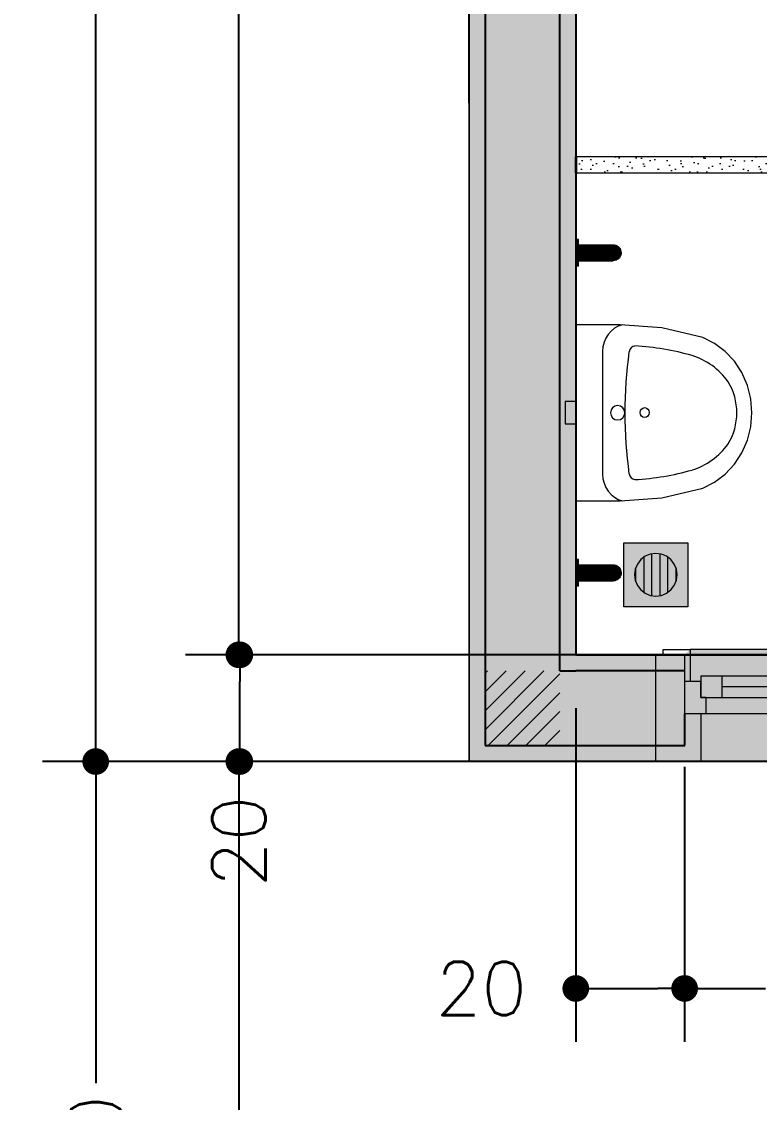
# Model space of a CAD drawing. Header units: metres. Extents: x -1783 to 21505, y -57 to 13660.
# Drawn here: x 11849.9 to 11988.3, y 12337 to 12539.6 of the extents above; entities that cross this region are included whole.
import ezdxf

# ---------------------------------------------------------------- set-up
doc = ezdxf.new("R2010")
doc.units = ezdxf.units.M
doc.header["$MEASUREMENT"] = 0
doc.linetypes.add('Dashed', pattern=[0.07, 0.045, -0.025])
for name, color, linetype in [('colorida chamar atenção', 10, 'Continuous'), ('Concreto moldado in loco_Pilares.IFC Model', 7, 'Continuous'), ('cotas', 7, 'Continuous'), ('COTAS EXECUTIVO.EXEC', 7, 'Continuous'), ('Janelas Archicad', 7, 'Continuous'), ('PAREDE CONSTRUIR', 7, 'Continuous')]:
    doc.layers.add(name, color=color, linetype=linetype)
for name, color, linetype, lineweight in [('Concreto moldado in loco_Pilares.IFC Model_Caneta_No__241', 7, 'Continuous', 13), ('Concreto moldado in loco_Pilares.IFC Model_Caneta_No__4', 7, 'Continuous', 20), ('Janelas Archicad_Caneta_No__10', 7, 'Continuous', 5), ('Janelas Archicad_Caneta_No__241', 7, 'Continuous', 13), ('LAJES.EST_Caneta_No__241', 7, 'Continuous', 13), ('LOUCAS-METAIS.ARQ_Caneta_No__96', 252, 'Continuous', 0), ('PAREDE CONSTRUIR_Caneta_No__241', 7, 'Continuous', 13), ('PAREDE CONSTRUIR_Caneta_No__3', 7, 'Continuous', 25), ('PAREDE.ARQ_Caneta_No__1', 7, 'Continuous', 35), ('PAREDE.ARQ_Caneta_No__241', 7, 'Continuous', 13), ('RALO_Caneta_No__96', 252, 'Continuous', 0)]:
    doc.layers.add(name, color=color, linetype=linetype, lineweight=lineweight)
for name, color, linetype, lineweight, true_color in [('Janelas Archicad_Caneta_No__9', 7, 'Continuous', 5, 0x020202), ('LOUCAS-METAIS.ARQ_Caneta_No__13', 7, 'Continuous', 0, 0xaaaaaa), ('LOUCAS-METAIS.ARQ_Caneta_No__18', 7, 'Continuous', 0, 0xdfdfdf), ('PAREDE.ARQ_Caneta_No__97', 7, 'Continuous', 5, 0x6b6b6b), ('RALO_Caneta_No__19', 7, 'Continuous', 0, 0xe9e9e9)]:
    doc.layers.add(name, color=color, linetype=linetype, lineweight=lineweight, true_color=true_color)
doc.styles.add('R80', font='romans.shx', dxfattribs={"height": 10})
doc.dimstyles.new('1-50', dxfattribs={"dimtxt": 10, "dimasz": 5, "dimexe": 10, "dimexo": 10, "dimgap": 3, "dimtad": 1, "dimdec": 1, "dimrnd": 1, "dimdsep": 46, "dimtxsty": 'R80', "dimblk": 'DOT', "dimcen": 0, "dimclrd": 252, "dimclre": 252, "dimclrt": 252, "dimadec": 0, "dimazin": 0, "dimtfac": 1, "dimtdec": 1, "dimtix": 1, "dimtmove": 2, "dimatfit": 3, "dimldrblk": 'DOT', "dimfxl": 1, "dimtolj": 1, "dimarcsym": 0})
pattern_1 = [(45, (18585.2446, 16071.2687), (-1.76776695, 1.76776695), [])]

# ---------------------------------------------------------------- blocks, each defined once
blk = doc.blocks.new('_Dot')
at = {"color": 0, "linetype": 'ByBlock', "lineweight": -2}
blk.add_line((-0.5, 0), (-1, 0), dxfattribs=at)
at = {"color": 0, "linetype": 'ByBlock', "const_width": 0.5}
blk.add_lwpolyline([(-0.25, 0, 1), (0.25, 0, 1)], format="xyb", close=True, dxfattribs=at)
blk = doc.blocks.new('*D7196')
at = {"layer": 'COTAS EXECUTIVO.EXEC', "color": 252, "lineweight": -2, "transparency": 16777216}
for p, q in [((12701.34, 12400.89), (11880.68, 12400.89)), ((11890.68, 12395.89), (11890.68, 12327.29)), ((11890.68, 12255.9), (11890.68, 12297.01)), ((11993.84, 12250.9), (11880.68, 12250.9))]:
    blk.add_line(p, q, dxfattribs=at)
at = {"layer": 'COTAS EXECUTIVO.EXEC', "color": 252, "lineweight": -2, "transparency": 16777216, "xscale": 5, "yscale": 5, "zscale": 5}
for p, rotation in [((11890.68, 12400.89), 90), ((11890.68, 12250.9), 270)]:
    blk.add_blockref('_Dot', p, dxfattribs=dict(at, rotation=rotation))
at = {"layer": 'COTAS EXECUTIVO.EXEC', "color": 252, "transparency": 16777216, "insert": (11890.68, 12312.15), "char_height": 10, "attachment_point": 5, "rotation": 90, "style": 'R80'}
blk.add_mtext('\\A1;150', dxfattribs=at)
blk = doc.blocks.new('*D7197')
at = {"layer": 'COTAS EXECUTIVO.EXEC', "color": 252, "lineweight": -2, "transparency": 16777216}
for p, q in [((12711.34, 12420.89), (11880.85, 12420.89)), ((11890.85, 12405.89), (11890.85, 12415.89)), ((12701.34, 12400.89), (11880.85, 12400.89))]:
    blk.add_line(p, q, dxfattribs=at)
at = {"layer": 'COTAS EXECUTIVO.EXEC', "color": 252, "lineweight": -2, "transparency": 16777216, "xscale": 5, "yscale": 5, "zscale": 5}
for p, rotation in [((11890.85, 12420.89), 90), ((11890.85, 12400.89), 270)]:
    blk.add_blockref('_Dot', p, dxfattribs=dict(at, rotation=rotation))
at = {"layer": 'COTAS EXECUTIVO.EXEC', "color": 252, "transparency": 16777216, "insert": (11890.68, 12385.9), "char_height": 10, "attachment_point": 5, "rotation": 90, "style": 'R80'}
blk.add_mtext('\\A1;20', dxfattribs=at)
blk = doc.blocks.new('*D7198')
at = {"layer": 'COTAS EXECUTIVO.EXEC', "color": 252, "lineweight": -2, "transparency": 16777216}
for p, q in [((12086.34, 12791.3), (11880.68, 12791.3)), ((11890.68, 12786.3), (11890.68, 12608.21)), ((11890.68, 12425.89), (11890.68, 12576.49)), ((12711.34, 12420.89), (11880.68, 12420.89))]:
    blk.add_line(p, q, dxfattribs=at)
at = {"layer": 'COTAS EXECUTIVO.EXEC', "color": 252, "lineweight": -2, "transparency": 16777216, "xscale": 5, "yscale": 5, "zscale": 5}
for p, rotation in [((11890.68, 12791.3), 90), ((11890.68, 12420.89), 270)]:
    blk.add_blockref('_Dot', p, dxfattribs=dict(at, rotation=rotation))
at = {"layer": 'COTAS EXECUTIVO.EXEC', "color": 252, "transparency": 16777216, "insert": (11890.68, 12592.35), "char_height": 10, "attachment_point": 5, "rotation": 90, "style": 'R80'}
blk.add_mtext('\\A1;370', dxfattribs=at)
blk = doc.blocks.new('*D7407')
at = {"layer": 'COTAS EXECUTIVO.EXEC', "color": 252, "lineweight": -2, "transparency": 16777216}
for p, q in [((11923.84, 12400.89), (11853.83, 12400.89)), ((11863.83, 12395.89), (11863.83, 12340.64)), ((11863.83, 12255.9), (11863.83, 12310.35)), ((11923.84, 12250.9), (11853.83, 12250.9))]:
    blk.add_line(p, q, dxfattribs=at)
at = {"layer": 'COTAS EXECUTIVO.EXEC', "color": 252, "lineweight": -2, "transparency": 16777216, "xscale": 5, "yscale": 5, "zscale": 5}
for p, rotation in [((11863.83, 12400.89), 90), ((11863.83, 12250.9), 270)]:
    blk.add_blockref('_Dot', p, dxfattribs=dict(at, rotation=rotation))
at = {"layer": 'COTAS EXECUTIVO.EXEC', "color": 252, "transparency": 16777216, "insert": (11863.83, 12325.5), "char_height": 10, "attachment_point": 5, "rotation": 90, "style": 'R80'}
blk.add_mtext('\\A1;150', dxfattribs=at)
blk = doc.blocks.new('*D7408')
at = {"layer": 'COTAS EXECUTIVO.EXEC', "color": 252, "lineweight": -2, "transparency": 16777216}
for p, q in [((11923.84, 12811.3), (11853.83, 12811.3)), ((11863.83, 12806.3), (11863.83, 12621.55)), ((11863.83, 12405.89), (11863.83, 12589.84)), ((11923.84, 12400.89), (11853.83, 12400.89))]:
    blk.add_line(p, q, dxfattribs=at)
at = {"layer": 'COTAS EXECUTIVO.EXEC', "color": 252, "lineweight": -2, "transparency": 16777216, "xscale": 5, "yscale": 5, "zscale": 5}
for p, rotation in [((11863.83, 12811.3), 90), ((11863.83, 12400.89), 270)]:
    blk.add_blockref('_Dot', p, dxfattribs=dict(at, rotation=rotation))
at = {"layer": 'COTAS EXECUTIVO.EXEC', "color": 252, "transparency": 16777216, "insert": (11863.83, 12605.7), "char_height": 10, "attachment_point": 5, "rotation": 90, "style": 'R80'}
blk.add_mtext('\\A1;410', dxfattribs=at)
blk = doc.blocks.new('*D7442')
at = {"layer": 'COTAS EXECUTIVO.EXEC', "color": 252, "lineweight": -2, "transparency": 16777216}
for p, q in [((11933.84, 12524.25), (11933.84, 12885.48)), ((12238.85, 12510.89), (12238.85, 12885.48)), ((11938.84, 12875.48), (12056.74, 12875.48)), ((12233.85, 12875.48), (12088.46, 12875.48))]:
    blk.add_line(p, q, dxfattribs=at)
at = {"layer": 'COTAS EXECUTIVO.EXEC', "color": 252, "lineweight": -2, "transparency": 16777216, "xscale": 5, "yscale": 5, "zscale": 5, "rotation": 180}
blk.add_blockref('_Dot', (11933.84, 12875.48), dxfattribs=at)
at = {"layer": 'COTAS EXECUTIVO.EXEC', "color": 252, "lineweight": -2, "transparency": 16777216, "xscale": 5, "yscale": 5, "zscale": 5}
blk.add_blockref('_Dot', (12238.85, 12875.48), dxfattribs=at)
at = {"layer": 'COTAS EXECUTIVO.EXEC', "color": 252, "transparency": 16777216, "insert": (12072.6, 12875.48), "char_height": 10, "attachment_point": 5, "style": 'R80'}
blk.add_mtext('\\A1;305', dxfattribs=at)
blk = doc.blocks.new('*D7451')
at = {"layer": 'COTAS EXECUTIVO.EXEC', "color": 252, "lineweight": -2, "transparency": 16777216}
for p, q in [((11953.84, 12410.89), (11953.84, 12348.36)), ((11974.25, 12399.89), (11974.25, 12348.36)), ((11958.84, 12358.36), (11969.25, 12358.36))]:
    blk.add_line(p, q, dxfattribs=at)
at = {"layer": 'COTAS EXECUTIVO.EXEC', "color": 252, "lineweight": -2, "transparency": 16777216, "xscale": 5, "yscale": 5, "zscale": 5, "rotation": 180}
blk.add_blockref('_Dot', (11953.84, 12358.36), dxfattribs=at)
at = {"layer": 'COTAS EXECUTIVO.EXEC', "color": 252, "lineweight": -2, "transparency": 16777216, "xscale": 5, "yscale": 5, "zscale": 5}
blk.add_blockref('_Dot', (11974.25, 12358.36), dxfattribs=at)
at = {"layer": 'COTAS EXECUTIVO.EXEC', "color": 252, "transparency": 16777216, "insert": (11936.12, 12358.36), "char_height": 10, "attachment_point": 5, "style": 'R80'}
blk.add_mtext('\\A1;20', dxfattribs=at)
blk = doc.blocks.new('*D7452')
at = {"layer": 'COTAS EXECUTIVO.EXEC', "color": 252, "lineweight": -2, "transparency": 16777216}
for p, q in [((11974.25, 12399.89), (11974.25, 12348.36)), ((12054.25, 12399.89), (12054.25, 12348.36)), ((11979.25, 12358.36), (11989.41, 12358.36)), ((12049.25, 12358.36), (12011.6, 12358.36))]:
    blk.add_line(p, q, dxfattribs=at)
at = {"layer": 'COTAS EXECUTIVO.EXEC', "color": 252, "lineweight": -2, "transparency": 16777216, "xscale": 5, "yscale": 5, "zscale": 5, "rotation": 180}
blk.add_blockref('_Dot', (11974.25, 12358.36), dxfattribs=at)
at = {"layer": 'COTAS EXECUTIVO.EXEC', "color": 252, "lineweight": -2, "transparency": 16777216, "xscale": 5, "yscale": 5, "zscale": 5}
blk.add_blockref('_Dot', (12054.25, 12358.36), dxfattribs=at)
at = {"layer": 'COTAS EXECUTIVO.EXEC', "color": 252, "transparency": 16777216, "insert": (12000.51, 12358.36), "char_height": 10, "attachment_point": 5, "style": 'R80'}
blk.add_mtext('\\A1;80', dxfattribs=at)
blk = doc.blocks.new('Horizontal Multi-Sash Window 26_4')
at = {"layer": 'Janelas Archicad', "linetype": 'Continuous', "lineweight": 0, "true_color": 0xffffff}
for points in [[(-0.4, 0), (0.4, 0), (0.4, 0.05), (0.39, 0.06), (-0.39, 0.06), (-0.4, 0.05)], [(-0.4, 0), (-0.4, -0.06), (-0.36, -0.06), (-0.36, -0.03), (-0.37, -0.03), (-0.37, 0)], [(-0.37, 0.01), (-0.37, -0.03), (-0.33, -0.03), (-0.33, 0.01)], [(0.33, 0.01), (-0.33, 0.01), (-0.33, -0.03), (-0.36, -0.03), (-0.36, -0.06), (0.36, -0.06), (0.36, -0.03), (0.33, -0.03)], [(0.33, -0.03), (0.33, 0.01), (-0.33, 0.01), (-0.33, -0.03)], [(0.37, -0.03), (0.37, 0.01), (0.33, 0.01), (0.33, -0.03)], [(0.4, -0.06), (0.4, 0), (0.37, 0), (0.37, -0.03), (0.36, -0.03), (0.36, -0.06)]]:
    blk.add_hatch(color=7, dxfattribs=at).paths.add_polyline_path(points)
at = {"layer": 'Janelas Archicad_Caneta_No__10', "color": 7, "linetype": 'Continuous', "lineweight": 5}
for p, q in [((-0.39, 0.06), (-0.44, 0.06)), ((-0.44, 0.06), (-0.44, 0.05)), ((-0.44, 0.05), (-0.39, 0.05)), ((-0.39, 0.05), (-0.4, 0.05)), ((-0.4, 0.05), (-0.4, 0)), ((-0.39, 0.05), (-0.39, 0.06)), ((-0.39, 0), (-0.39, 0.05)), ((0.44, 0.06), (0.39, 0.06)), ((0.39, 0.06), (0.39, 0.05)), ((0.4, 0.05), (0.39, 0.05)), ((0.39, 0.05), (0.39, 0)), ((0.39, 0.05), (0.44, 0.05)), ((0.4, 0), (0.4, 0.05)), ((0.44, 0.05), (0.44, 0.06)), ((-0.4, 0), (-0.39, 0)), ((0.39, 0), (0.4, 0))]:
    blk.add_line(p, q, dxfattribs=at)
at = {"layer": 'Janelas Archicad_Caneta_No__241', "color": 7, "linetype": 'Continuous', "lineweight": 13}
for p, q in [((-0.44, 0.05), (-0.4, 0.05)), ((-0.4, 0.02), (-0.4, 0.05)), ((0.4, 0.02), (0.4, 0.05)), ((0.4, 0.05), (0.44, 0.05)), ((-0.4, 0), (-0.4, 0.02)), ((-0.4, -0.06), (-0.4, 0)), ((0.4, 0), (0.4, 0.02)), ((0.4, -0.06), (0.4, 0)), ((-0.37, -0.06), (-0.37, -0.15)), ((0.37, -0.06), (0.37, -0.15)), ((-0.4, -0.15), (-0.37, -0.15)), ((0.4, -0.15), (0.37, -0.15))]:
    blk.add_line(p, q, dxfattribs=at)
at = {"layer": 'Janelas Archicad_Caneta_No__9', "color": 18, "linetype": 'Dashed', "lineweight": 5, "true_color": 0x020202}
blk.add_line((-0.4, 0.05), (0.4, 0.05), dxfattribs=at)
at = {"layer": 'Janelas Archicad_Caneta_No__9', "color": 18, "linetype": 'Continuous', "lineweight": 5, "true_color": 0x020202}
for p, q in [((-0.39, 0.06), (0.39, 0.06)), ((-0.4, 0), (-0.37, 0)), ((-0.37, 0.01), (-0.33, 0.01)), ((-0.37, -0.03), (-0.37, 0.01)), ((-0.37, 0), (-0.37, -0.03)), ((-0.33, 0.01), (0.33, 0.01)), ((-0.33, 0.01), (-0.33, -0.03)), ((-0.33, 0.01), (0.33, 0.01)), ((0.33, -0.03), (0.33, 0.01)), ((0.33, 0.01), (0.37, 0.01)), ((0.37, 0.01), (0.37, -0.03)), ((0.37, -0.03), (0.37, 0)), ((0.37, 0), (0.4, 0)), ((-0.33, -0.01), (0.33, -0.01)), ((-0.37, -0.03), (-0.36, -0.03)), ((-0.33, -0.03), (-0.37, -0.03)), ((-0.36, -0.03), (-0.36, -0.06)), ((0.33, -0.03), (-0.33, -0.03)), ((0.37, -0.03), (0.33, -0.03)), ((0.36, -0.06), (0.36, -0.03)), ((0.36, -0.03), (0.37, -0.03)), ((-0.36, -0.06), (-0.4, -0.06)), ((0.36, -0.06), (-0.36, -0.06)), ((0.4, -0.06), (0.36, -0.06)), ((-0.37, -0.15), (0.37, -0.15))]:
    blk.add_line(p, q, dxfattribs=at)
blk = doc.blocks.new('Rectangular Floor Drain 26')
at = {"layer": 'RALO_Caneta_No__19', "linetype": 'Continuous', "lineweight": 0, "true_color": 0xe9e9e9}
h = blk.add_hatch(color=254, dxfattribs=at)
h.paths.add_polyline_path([(-0.06, 0.06), (-0.06, -0.06), (0.06, -0.06), (0.06, 0.06)])
h.paths.add_polyline_path([(0.04, 0), (0.0386, -0.0104), (0.0346, -0.02), (0.0283, -0.0283), (0.02, -0.0346), (0.0104, -0.0386), (0, -0.04), (-0.0104, -0.0386), (-0.02, -0.0346), (-0.0283, -0.0283), (-0.0346, -0.02), (-0.0386, -0.0104), (-0.04, 0), (-0.0386, 0.0104), (-0.0346, 0.02), (-0.0283, 0.0283), (-0.02, 0.0346), (-0.0104, 0.0386), (0, 0.04), (0.0104, 0.0386), (0.02, 0.0346), (0.0283, 0.0283), (0.0346, 0.02), (0.0386, 0.0104)], flags=0)
for points in [[(-0.0386, 0.0104), (-0.039, 0.0075), (0.039, 0.0075), (0.0386, 0.0104), (0.0346, 0.02), (0.0327, 0.0225), (-0.0327, 0.0225), (-0.0346, 0.02)], [(-0.0283, 0.0283), (-0.0327, 0.0225), (0.0327, 0.0225), (0.0283, 0.0283), (0.02, 0.0346), (0.0131, 0.0375), (-0.0131, 0.0375), (-0.02, 0.0346)], [(-0.0131, 0.0375), (0.0131, 0.0375), (0.0104, 0.0386), (0, 0.04), (-0.0104, 0.0386)], [(-0.039, 0.0075), (-0.04, 0), (-0.039, -0.0075), (0.039, -0.0075), (0.04, 0), (0.039, 0.0075)], [(-0.039, -0.0075), (-0.0386, -0.0104), (-0.0346, -0.02), (-0.0327, -0.0225), (0.0327, -0.0225), (0.0346, -0.02), (0.0386, -0.0104), (0.039, -0.0075)], [(-0.0327, -0.0225), (-0.0283, -0.0283), (-0.02, -0.0346), (-0.0131, -0.0375), (0.0131, -0.0375), (0.02, -0.0346), (0.0283, -0.0283), (0.0327, -0.0225)], [(0.0131, -0.0375), (-0.0131, -0.0375), (-0.0104, -0.0386), (0, -0.04), (0.0104, -0.0386)]]:
    blk.add_hatch(color=254, dxfattribs=at).paths.add_polyline_path(points)
at = {"layer": 'RALO_Caneta_No__96', "color": 252, "linetype": 'Continuous', "lineweight": 0}
for p, q in [((-0.06, 0.06), (-0.06, -0.06)), ((0.06, 0.06), (-0.06, 0.06)), ((0.06, -0.06), (0.06, 0.06)), ((-0.0346, 0.02), (-0.0283, 0.0283)), ((-0.0327, 0.0225), (0.0327, 0.0225)), ((-0.0283, 0.0283), (-0.02, 0.0346)), ((-0.02, 0.0346), (-0.0104, 0.0386)), ((0.0131, 0.0375), (-0.0131, 0.0375)), ((-0.0104, 0.0386), (0, 0.04)), ((0, 0.04), (0.0104, 0.0386)), ((0.0104, 0.0386), (0.02, 0.0346)), ((0.02, 0.0346), (0.0283, 0.0283)), ((0.0283, 0.0283), (0.0346, 0.02)), ((-0.04, 0), (-0.0386, 0.0104)), ((-0.0386, -0.0104), (-0.04, 0)), ((0.039, 0.0075), (-0.039, 0.0075)), ((-0.0386, 0.0104), (-0.0346, 0.02)), ((0.0346, 0.02), (0.0386, 0.0104)), ((0.0386, 0.0104), (0.04, 0)), ((0.04, 0), (0.0386, -0.0104)), ((-0.039, -0.0075), (0.039, -0.0075)), ((-0.0346, -0.02), (-0.0386, -0.0104)), ((-0.0283, -0.0283), (-0.0346, -0.02)), ((0.0346, -0.02), (0.0283, -0.0283)), ((0.0386, -0.0104), (0.0346, -0.02)), ((0.0327, -0.0225), (-0.0327, -0.0225)), ((-0.02, -0.0346), (-0.0283, -0.0283)), ((-0.0104, -0.0386), (-0.02, -0.0346)), ((-0.0131, -0.0375), (0.0131, -0.0375)), ((0, -0.04), (-0.0104, -0.0386)), ((0.0104, -0.0386), (0, -0.04)), ((0.02, -0.0346), (0.0104, -0.0386)), ((0.0283, -0.0283), (0.02, -0.0346)), ((-0.06, -0.06), (0.06, -0.06))]:
    blk.add_line(p, q, dxfattribs=at)
blk = doc.blocks.new('Urinal 26')
at = {"layer": 'LOUCAS-METAIS.ARQ_Caneta_No__13', "color": 253, "linetype": 'Continuous', "lineweight": 0, "true_color": 0xaaaaaa}
blk.add_line((0.115, -0.0502), (-0.115, -0.0502), dxfattribs=at)
at = {"layer": 'LOUCAS-METAIS.ARQ_Caneta_No__13', "color": 253, "linetype": 'Continuous', "lineweight": 0, "true_color": 0xaaaaaa, "flags": 128}
for points in [[(0.1412, -0.2379), (0.1591, -0.1613), (0.1651, -0.083), (0.1651, 0), (-0.1651, 0), (-0.1651, -0.083), (-0.1591, -0.1613), (-0.1412, -0.2379), (-0.1301, -0.2601), (-0.1151, -0.2801), (-0.0966, -0.2974), (-0.0752, -0.3114), (-0.0514, -0.3217), (-0.0261, -0.3281), (0, -0.3302), (0.0261, -0.3281), (0.0514, -0.3217), (0.0752, -0.3114), (0.0966, -0.2974), (0.1151, -0.2801), (0.1301, -0.2601)], [(-0.021, 0), (0.021, 0), (0.021, 0.02), (-0.021, 0.02)]]:
    blk.add_lwpolyline(points, close=True, dxfattribs=at)
blk.add_lwpolyline([(0.0135, -0.0785, 1), (-0.0135, -0.0785, 1)], format="xyb", close=True, dxfattribs=at)
at = {"layer": 'LOUCAS-METAIS.ARQ_Caneta_No__13', "color": 253, "linetype": 'Continuous', "lineweight": 0, "true_color": 0xaaaaaa}
for centre, major_axis, start_param, end_param in [((-0.115, -0.098), (0.0513, 0), 1.570796, 2.919805), ((0.115, -0.098), (0.0513, 0), 0.221788, 1.570796), ((-0.1119, -0.112), (0.0133, 0), 1.753661, 3.055796), ((0, -0.8435), (0.8065, 0), 1.428537, 1.713056), ((0.1119, -0.112), (0.0133, 0), 0.085797, 1.387931), ((0.4402, -0.0836), (0.5662, 0), 3.193476, 3.39964), ((-0.4402, -0.0836), (0.5662, 0), 6.025138, 6.231302), ((0.0296, -0.1813), (0.1424, 0), 3.42286, 4.04878), ((-0.0296, -0.1813), (0.1424, 0), 5.375998, 6.001918), ((0, -0.2026), (0.1066, 0), 4.135515, 5.289263)]:
    blk.add_ellipse(centre, major_axis=major_axis, ratio=0.93164, start_param=start_param, end_param=end_param, dxfattribs=at)
blk.add_ellipse((0.0004, -0.1292), major_axis=(0.00927, 0), ratio=0.93164, dxfattribs=at)
blk = doc.blocks.new('Grab Bar 26_3')
at = {"layer": 'LOUCAS-METAIS.ARQ_Caneta_No__18', "linetype": 'Continuous', "lineweight": 0, "true_color": 0xdfdfdf}
for points in [[(-0.017, 0), (-0.017, -0.005), (-0.0108, -0.005), (-0.0108, 0)], [(-0.0108, -0.005), (-0.0037, -0.005), (-0.0037, 0), (-0.0108, 0)], [(-0.0037, 0), (-0.0037, -0.005), (0.0037, -0.005), (0.0037, 0)], [(0.0037, -0.005), (0.0108, -0.005), (0.0108, 0), (0.0037, 0)], [(0.0108, 0), (0.0108, -0.005), (0.017, -0.005), (0.017, 0)], [(0.017, -0.005), (0.0217, -0.005), (0.0217, 0), (0.017, 0)], [(0.0217, -0.005), (0.0244, -0.005), (0.0244, 0), (0.0217, 0)], [(0.0244, 0), (0.0244, -0.005), (0.0249, -0.005), (0.0249, 0)], [(-0.0249, 0), (-0.0249, -0.005), (-0.0244, -0.005), (-0.0244, 0)], [(-0.0244, -0.005), (-0.0217, -0.005), (-0.0217, 0), (-0.0244, 0)], [(-0.0217, -0.005), (-0.017, -0.005), (-0.017, 0), (-0.0217, 0)], [(-0.015, -0.01), (-0.0147, -0.0102), (-0.0147, -0.005), (-0.015, -0.005)], [(-0.015, -0.01), (-0.015, -0.0234), (-0.0147, -0.024), (-0.0147, -0.0102)], [(-0.0147, -0.005), (-0.0147, -0.0102), (-0.014, -0.0103), (-0.014, -0.005)], [(-0.0147, -0.0102), (-0.0147, -0.024), (-0.014, -0.0246), (-0.014, -0.0103)], [(-0.014, -0.0103), (-0.0129, -0.0104), (-0.0129, -0.005), (-0.014, -0.005)], [(-0.014, -0.0246), (-0.0129, -0.0251), (-0.0129, -0.0104), (-0.014, -0.0103)], [(-0.0129, -0.005), (-0.0129, -0.0104), (-0.0113, -0.0106), (-0.0113, -0.005)], [(-0.0113, -0.0106), (-0.0129, -0.0104), (-0.0129, -0.0251), (-0.0113, -0.0256)], [(-0.0113, -0.005), (-0.0113, -0.0106), (-0.0094, -0.0107), (-0.0094, -0.005)], [(-0.0094, -0.0107), (-0.0113, -0.0106), (-0.0113, -0.0256), (-0.0094, -0.026)], [(-0.0094, -0.0107), (-0.0073, -0.0107), (-0.0073, -0.005), (-0.0094, -0.005)], [(-0.0094, -0.0107), (-0.0094, -0.026), (-0.0073, -0.0263), (-0.0073, -0.0107)], [(-0.0073, -0.005), (-0.0073, -0.0107), (-0.0049, -0.0108), (-0.0049, -0.005)], [(-0.0049, -0.0108), (-0.0073, -0.0107), (-0.0073, -0.0263), (-0.0049, -0.0265)], [(-0.0049, -0.005), (-0.0049, -0.0108), (-0.0023, -0.0108), (-0.0023, -0.005)], [(-0.0023, -0.0108), (-0.0049, -0.0108), (-0.0049, -0.0265), (-0.0023, -0.0267)], [(-0.0023, -0.005), (-0.0023, -0.0108), (0.0003, -0.0108), (0.0003, -0.005)], [(0.0003, -0.0108), (-0.0023, -0.0108), (-0.0023, -0.0267), (0.0003, -0.0267)], [(0.0003, -0.005), (0.0003, -0.0108), (0.0029, -0.0108), (0.0029, -0.005)], [(0.0029, -0.0108), (0.0003, -0.0108), (0.0003, -0.0267), (0.0029, -0.0266)], [(0.0029, -0.0108), (0.0054, -0.0108), (0.0054, -0.005), (0.0029, -0.005)], [(0.0029, -0.0266), (0.0054, -0.0265), (0.0054, -0.0108), (0.0029, -0.0108)], [(0.0054, -0.005), (0.0054, -0.0108), (0.0077, -0.0107), (0.0077, -0.005)], [(0.0077, -0.0107), (0.0054, -0.0108), (0.0054, -0.0265), (0.0077, -0.0262)], [(0.0077, -0.005), (0.0077, -0.0107), (0.0098, -0.0106), (0.0098, -0.005)], [(0.0098, -0.0106), (0.0077, -0.0107), (0.0077, -0.0262), (0.0098, -0.0259)], [(0.0098, -0.005), (0.0098, -0.0106), (0.0117, -0.0105), (0.0117, -0.005)], [(0.0098, -0.0106), (0.0098, -0.0259), (0.0117, -0.0255), (0.0117, -0.0105)], [(0.0117, -0.005), (0.0117, -0.0105), (0.0131, -0.0104), (0.0131, -0.005)], [(0.0131, -0.0104), (0.0117, -0.0105), (0.0117, -0.0255), (0.0131, -0.025)], [(0.0131, -0.005), (0.0131, -0.0104), (0.0142, -0.0103), (0.0142, -0.005)], [(0.0142, -0.0103), (0.0131, -0.0104), (0.0131, -0.025), (0.0142, -0.0244)], [(0.0142, -0.005), (0.0142, -0.0103), (0.0148, -0.0101), (0.0148, -0.005)], [(0.0142, -0.0103), (0.0142, -0.0244), (0.0148, -0.0239), (0.0148, -0.0101)], [(0.015, -0.005), (0.0148, -0.005), (0.0148, -0.0101), (0.015, -0.01)], [(0.0148, -0.0101), (0.0148, -0.0239), (0.015, -0.0233), (0.015, -0.01)], [(-0.0147, -0.024), (-0.015, -0.0234), (-0.015, -0.0361), (-0.0147, -0.0373)], [(-0.015, -0.0476), (-0.0147, -0.0492), (-0.0147, -0.0373), (-0.015, -0.0361)], [(-0.0147, -0.024), (-0.0147, -0.0373), (-0.014, -0.0384), (-0.014, -0.0246)], [(-0.014, -0.0384), (-0.0147, -0.0373), (-0.0147, -0.0492), (-0.014, -0.0508)], [(-0.014, -0.0246), (-0.014, -0.0384), (-0.0129, -0.0394), (-0.0129, -0.0251)], [(-0.014, -0.0508), (-0.0129, -0.0523), (-0.0129, -0.0394), (-0.014, -0.0384)], [(-0.0129, -0.0251), (-0.0129, -0.0394), (-0.0113, -0.0403), (-0.0113, -0.0256)], [(-0.0129, -0.0394), (-0.0129, -0.0523), (-0.0113, -0.0536), (-0.0113, -0.0403)], [(-0.0094, -0.026), (-0.0113, -0.0256), (-0.0113, -0.0403), (-0.0094, -0.0411)], [(-0.0113, -0.0403), (-0.0113, -0.0536), (-0.0094, -0.0547), (-0.0094, -0.0411)], [(-0.0094, -0.0411), (-0.0073, -0.0418), (-0.0073, -0.0263), (-0.0094, -0.026)], [(-0.0049, -0.0265), (-0.0073, -0.0263), (-0.0073, -0.0418), (-0.0049, -0.0422)], [(-0.0023, -0.0267), (-0.0049, -0.0265), (-0.0049, -0.0422), (-0.0023, -0.0425)], [(0.0003, -0.0267), (-0.0023, -0.0267), (-0.0023, -0.0425), (0.0003, -0.0426)], [(0.0029, -0.0266), (0.0003, -0.0267), (0.0003, -0.0426), (0.0029, -0.0425)], [(0.0029, -0.0425), (0.0054, -0.0421), (0.0054, -0.0265), (0.0029, -0.0266)], [(0.0077, -0.0262), (0.0054, -0.0265), (0.0054, -0.0421), (0.0077, -0.0416)], [(0.0098, -0.0259), (0.0077, -0.0262), (0.0077, -0.0416), (0.0098, -0.041)], [(0.0098, -0.0259), (0.0098, -0.041), (0.0117, -0.0402), (0.0117, -0.0255)], [(0.0098, -0.041), (0.0098, -0.0545), (0.0117, -0.0533), (0.0117, -0.0402)], [(0.0117, -0.0255), (0.0117, -0.0402), (0.0131, -0.0392), (0.0131, -0.025)], [(0.0117, -0.0402), (0.0117, -0.0533), (0.0131, -0.052), (0.0131, -0.0392)], [(0.0131, -0.025), (0.0131, -0.0392), (0.0142, -0.0382), (0.0142, -0.0244)], [(0.0142, -0.0382), (0.0131, -0.0392), (0.0131, -0.052), (0.0142, -0.0505)], [(0.0142, -0.0244), (0.0142, -0.0382), (0.0148, -0.0371), (0.0148, -0.0239)], [(0.0142, -0.0505), (0.0148, -0.0489), (0.0148, -0.0371), (0.0142, -0.0382)], [(0.015, -0.0233), (0.0148, -0.0239), (0.0148, -0.0371), (0.015, -0.0359)], [(0.0148, -0.0371), (0.0148, -0.0489), (0.015, -0.0472), (0.015, -0.0359)], [(-0.0147, -0.0492), (-0.015, -0.0476), (-0.015, -0.0571), (-0.0147, -0.0592)], [(-0.0147, -0.0592), (-0.015, -0.0571), (-0.015, -0.0643), (-0.0147, -0.0667)], [(-0.014, -0.0508), (-0.0147, -0.0492), (-0.0147, -0.0592), (-0.014, -0.0611)], [(-0.0147, -0.0592), (-0.0147, -0.0667), (-0.014, -0.0689), (-0.014, -0.0611)], [(-0.014, -0.0508), (-0.014, -0.0611), (-0.0129, -0.063), (-0.0129, -0.0523)], [(-0.0129, -0.0523), (-0.0129, -0.063), (-0.0113, -0.0647), (-0.0113, -0.0536)], [(-0.0113, -0.0647), (-0.0094, -0.0661), (-0.0094, -0.0547), (-0.0113, -0.0536)], [(-0.0094, -0.0411), (-0.0094, -0.0547), (-0.0073, -0.0556), (-0.0073, -0.0418)], [(-0.0094, -0.0547), (-0.0094, -0.0661), (-0.0073, -0.0672), (-0.0073, -0.0556)], [(-0.0073, -0.0418), (-0.0073, -0.0556), (-0.0049, -0.0563), (-0.0049, -0.0422)], [(-0.0073, -0.0556), (-0.0073, -0.0672), (-0.0049, -0.0681), (-0.0049, -0.0563)], [(-0.0049, -0.0563), (-0.0023, -0.0567), (-0.0023, -0.0425), (-0.0049, -0.0422)], [(-0.0049, -0.0563), (-0.0049, -0.0681), (-0.0023, -0.0686), (-0.0023, -0.0567)], [(-0.0023, -0.0425), (-0.0023, -0.0567), (0.0003, -0.0568), (0.0003, -0.0426)], [(-0.0023, -0.0686), (0.0003, -0.0687), (0.0003, -0.0568), (-0.0023, -0.0567)], [(0.0003, -0.0426), (0.0003, -0.0568), (0.0029, -0.0566), (0.0029, -0.0425)], [(0.0003, -0.0687), (0.0029, -0.0685), (0.0029, -0.0566), (0.0003, -0.0568)], [(0.0029, -0.0425), (0.0029, -0.0566), (0.0054, -0.0562), (0.0054, -0.0421)], [(0.0029, -0.0566), (0.0029, -0.0685), (0.0054, -0.0679), (0.0054, -0.0562)], [(0.0054, -0.0421), (0.0054, -0.0562), (0.0077, -0.0555), (0.0077, -0.0416)], [(0.0054, -0.0562), (0.0054, -0.0679), (0.0077, -0.067), (0.0077, -0.0555)], [(0.0077, -0.0416), (0.0077, -0.0555), (0.0098, -0.0545), (0.0098, -0.041)], [(0.0077, -0.0555), (0.0077, -0.067), (0.0098, -0.0658), (0.0098, -0.0545)], [(0.0098, -0.0658), (0.0117, -0.0643), (0.0117, -0.0533), (0.0098, -0.0545)], [(0.0117, -0.0533), (0.0117, -0.0643), (0.0131, -0.0626), (0.0131, -0.052)], [(0.0131, -0.0626), (0.0142, -0.0608), (0.0142, -0.0505), (0.0131, -0.052)], [(0.0131, -0.0626), (0.0131, -0.0707), (0.0142, -0.0685), (0.0142, -0.0608)], [(0.0142, -0.0505), (0.0142, -0.0608), (0.0148, -0.0588), (0.0148, -0.0489)], [(0.0142, -0.0608), (0.0142, -0.0685), (0.0148, -0.0662), (0.0148, -0.0588)], [(0.015, -0.0472), (0.0148, -0.0489), (0.0148, -0.0588), (0.015, -0.0567)], [(0.015, -0.0567), (0.0148, -0.0588), (0.0148, -0.0662), (0.015, -0.0638)], [(-0.015, -0.0688), (-0.0147, -0.0713), (-0.0147, -0.0667), (-0.015, -0.0643)], [(-0.0147, -0.0713), (-0.015, -0.0688), (-0.015, -0.0703), (-0.0147, -0.0729)], [(-0.0147, -0.0667), (-0.0147, -0.0713), (-0.014, -0.0738), (-0.014, -0.0689)], [(-0.014, -0.0738), (-0.0147, -0.0713), (-0.0147, -0.0729), (-0.014, -0.0754)], [(-0.014, -0.0611), (-0.014, -0.0689), (-0.0129, -0.0711), (-0.0129, -0.063)], [(-0.014, -0.0689), (-0.014, -0.0738), (-0.0129, -0.0761), (-0.0129, -0.0711)], [(-0.014, -0.0754), (-0.0129, -0.0777), (-0.0129, -0.0761), (-0.014, -0.0738)], [(-0.0129, -0.0711), (-0.0113, -0.073), (-0.0113, -0.0647), (-0.0129, -0.063)], [(-0.0129, -0.0711), (-0.0129, -0.0761), (-0.0113, -0.0782), (-0.0113, -0.073)], [(-0.0113, -0.0782), (-0.0129, -0.0761), (-0.0129, -0.0777), (-0.0113, -0.0798)], [(-0.0113, -0.0647), (-0.0113, -0.073), (-0.0094, -0.0746), (-0.0094, -0.0661)], [(-0.0113, -0.073), (-0.0113, -0.0782), (-0.0094, -0.0799), (-0.0094, -0.0746)], [(-0.0094, -0.0799), (-0.0113, -0.0782), (-0.0113, -0.0798), (-0.0094, -0.0817)], [(-0.0094, -0.0661), (-0.0094, -0.0746), (-0.0073, -0.076), (-0.0073, -0.0672)], [(-0.0094, -0.0746), (-0.0094, -0.0799), (-0.0073, -0.0814), (-0.0073, -0.076)], [(-0.0094, -0.0799), (-0.0094, -0.0817), (-0.0073, -0.0831), (-0.0073, -0.0814)], [(-0.0073, -0.076), (-0.0049, -0.0769), (-0.0049, -0.0681), (-0.0073, -0.0672)], [(-0.0073, -0.0814), (-0.0049, -0.0824), (-0.0049, -0.0769), (-0.0073, -0.076)], [(-0.0049, -0.0769), (-0.0023, -0.0775), (-0.0023, -0.0686), (-0.0049, -0.0681)], [(-0.0049, -0.0824), (-0.0023, -0.083), (-0.0023, -0.0775), (-0.0049, -0.0769)], [(-0.0023, -0.0775), (0.0003, -0.0777), (0.0003, -0.0687), (-0.0023, -0.0686)], [(-0.0023, -0.083), (0.0003, -0.0832), (0.0003, -0.0777), (-0.0023, -0.0775)], [(0.0003, -0.0687), (0.0003, -0.0777), (0.0029, -0.0774), (0.0029, -0.0685)], [(0.0003, -0.0777), (0.0003, -0.0832), (0.0029, -0.0829), (0.0029, -0.0774)], [(0.0029, -0.0685), (0.0029, -0.0774), (0.0054, -0.0768), (0.0054, -0.0679)], [(0.0029, -0.0774), (0.0029, -0.0829), (0.0054, -0.0822), (0.0054, -0.0768)], [(0.0054, -0.0679), (0.0054, -0.0768), (0.0077, -0.0757), (0.0077, -0.067)], [(0.0054, -0.0822), (0.0077, -0.0811), (0.0077, -0.0757), (0.0054, -0.0768)], [(0.0077, -0.0757), (0.0098, -0.0743), (0.0098, -0.0658), (0.0077, -0.067)], [(0.0077, -0.0811), (0.0098, -0.0796), (0.0098, -0.0743), (0.0077, -0.0757)], [(0.0098, -0.0796), (0.0077, -0.0811), (0.0077, -0.0829), (0.0098, -0.0813)], [(0.0098, -0.0658), (0.0098, -0.0743), (0.0117, -0.0726), (0.0117, -0.0643)], [(0.0098, -0.0743), (0.0098, -0.0796), (0.0117, -0.0778), (0.0117, -0.0726)], [(0.0098, -0.0813), (0.0117, -0.0794), (0.0117, -0.0778), (0.0098, -0.0796)], [(0.0117, -0.0726), (0.0131, -0.0707), (0.0131, -0.0626), (0.0117, -0.0643)], [(0.0117, -0.0778), (0.0131, -0.0756), (0.0131, -0.0707), (0.0117, -0.0726)], [(0.0131, -0.0756), (0.0117, -0.0778), (0.0117, -0.0794), (0.0131, -0.0773)], [(0.0131, -0.0707), (0.0131, -0.0756), (0.0142, -0.0733), (0.0142, -0.0685)], [(0.0142, -0.0733), (0.0131, -0.0756), (0.0131, -0.0773), (0.0142, -0.0749)], [(0.0142, -0.0685), (0.0142, -0.0733), (0.0148, -0.0708), (0.0148, -0.0662)], [(0.0142, -0.0749), (0.0148, -0.0723), (0.0148, -0.0708), (0.0142, -0.0733)], [(0.0148, -0.0662), (0.0148, -0.0708), (0.015, -0.0682), (0.015, -0.0638)], [(0.015, -0.0682), (0.0148, -0.0708), (0.0148, -0.0723), (0.015, -0.0697)], [(-0.0049, -0.0824), (-0.0073, -0.0814), (-0.0073, -0.0831), (-0.0049, -0.0842)], [(-0.0023, -0.083), (-0.0049, -0.0824), (-0.0049, -0.0842), (-0.0023, -0.0848)], [(0.0003, -0.0832), (-0.0023, -0.083), (-0.0023, -0.0848), (0.0003, -0.085)], [(0.0029, -0.0829), (0.0003, -0.0832), (0.0003, -0.085), (0.0029, -0.0847)], [(0.0029, -0.0829), (0.0029, -0.0847), (0.0054, -0.084), (0.0054, -0.0822)], [(0.0077, -0.0811), (0.0054, -0.0822), (0.0054, -0.084), (0.0077, -0.0829)]]:
    blk.add_hatch(color=254, dxfattribs=at).paths.add_polyline_path(points)
at = {"layer": 'LOUCAS-METAIS.ARQ_Caneta_No__96', "color": 252, "linetype": 'Continuous', "lineweight": 0}
for p, q in [((-0.0037, 0), (0.0037, 0)), ((0.0037, 0), (0.0108, 0)), ((0.0108, 0), (0.017, 0)), ((0.017, 0), (0.0217, 0)), ((0.0217, 0), (0.0244, 0)), ((0.0244, 0), (0.0249, 0)), ((0.0249, -0.005), (0.0249, 0)), ((-0.0249, 0), (-0.0244, 0)), ((-0.0249, -0.005), (-0.0249, 0)), ((-0.0249, -0.005), (-0.0244, -0.005)), ((-0.0244, 0), (-0.0217, 0)), ((-0.0244, -0.005), (-0.0217, -0.005)), ((-0.0217, 0), (-0.017, 0)), ((-0.0217, -0.005), (-0.017, -0.005)), ((-0.017, 0), (-0.0108, 0)), ((-0.017, -0.005), (-0.0108, -0.005)), ((-0.015, -0.005), (-0.015, -0.01)), ((-0.015, -0.01), (-0.015, -0.0234)), ((-0.0108, 0), (-0.0037, 0)), ((-0.0108, -0.005), (-0.0037, -0.005)), ((-0.0037, -0.005), (0.0037, -0.005)), ((0.0037, -0.005), (0.0108, -0.005)), ((0.0108, -0.005), (0.017, -0.005)), ((0.015, -0.005), (0.015, -0.01)), ((0.015, -0.01), (0.015, -0.0233)), ((0.017, -0.005), (0.0217, -0.005)), ((0.0217, -0.005), (0.0244, -0.005)), ((0.0244, -0.005), (0.0249, -0.005)), ((-0.015, -0.0234), (-0.015, -0.0361)), ((-0.015, -0.0361), (-0.015, -0.0476)), ((0.015, -0.0233), (0.015, -0.0359)), ((0.015, -0.0359), (0.015, -0.0472)), ((-0.015, -0.0476), (-0.015, -0.0571)), ((-0.015, -0.0571), (-0.015, -0.0643)), ((0.015, -0.0472), (0.015, -0.0567)), ((0.015, -0.0567), (0.015, -0.0638)), ((-0.015, -0.0643), (-0.015, -0.0688)), ((-0.015, -0.0688), (-0.015, -0.0703)), ((-0.0147, -0.0729), (-0.015, -0.0703)), ((-0.014, -0.0754), (-0.0147, -0.0729)), ((-0.0129, -0.0777), (-0.014, -0.0754)), ((-0.0113, -0.0798), (-0.0129, -0.0777)), ((-0.0094, -0.0817), (-0.0113, -0.0798)), ((0.0117, -0.0794), (0.0098, -0.0813)), ((0.0131, -0.0773), (0.0117, -0.0794)), ((0.0142, -0.0749), (0.0131, -0.0773)), ((0.0148, -0.0723), (0.0142, -0.0749)), ((0.015, -0.0697), (0.0148, -0.0723)), ((0.015, -0.0638), (0.015, -0.0682)), ((0.015, -0.0682), (0.015, -0.0697)), ((-0.0073, -0.0831), (-0.0094, -0.0817)), ((-0.0049, -0.0842), (-0.0073, -0.0831)), ((-0.0023, -0.0848), (-0.0049, -0.0842)), ((0.0003, -0.085), (-0.0023, -0.0848)), ((0.0029, -0.0847), (0.0003, -0.085)), ((0.0054, -0.084), (0.0029, -0.0847)), ((0.0077, -0.0829), (0.0054, -0.084)), ((0.0098, -0.0813), (0.0077, -0.0829))]:
    blk.add_line(p, q, dxfattribs=at)

msp = doc.modelspace()

# ---------------------------------------------------------------- hatches: boundary and pattern name
at = {"layer": 'colorida chamar atenção'}
h = msp.add_hatch(color=256, dxfattribs=at)
h.dxf.hatch_style = 1
h.paths.add_polyline_path([(11950.841, 12417.893), (11950.841, 12794.299), (11936.841, 12794.299), (11936.841, 12417.893)])
h = msp.add_hatch(color=256, dxfattribs=at)
h.dxf.hatch_style = 1
h.paths.add_polyline_path([(11950.841, 12417.893), (11936.841, 12403.893), (11950.841, 12403.893)])
h = msp.add_hatch(color=256, dxfattribs=at)
h.dxf.hatch_style = 1
h.paths.add_polyline_path([(11936.841, 12417.893), (11936.841, 12403.893), (11950.841, 12417.893)])
h = msp.add_hatch(color=256, dxfattribs=at)
h.dxf.hatch_style = 1
h.paths.add_polyline_path([(11950.841, 12417.893), (11950.841, 12403.893), (11974.254, 12403.893), (11974.254, 12409.893), (11974.254, 12415.893), (11974.254, 12417.893)])
at = {"layer": 'Concreto moldado in loco_Pilares.IFC Model', "linetype": 'Continuous', "lineweight": 0, "true_color": 0x000000}
msp.add_hatch(color=18, dxfattribs=at).paths.add_polyline_path([(11968.845, 12400.889), (11968.845, 12420.889), (11933.845, 12420.889), (11933.845, 12400.889)])
at = {"layer": 'cotas'}
h = msp.add_hatch(color=7, dxfattribs=at)
h.dxf.hatch_style = 1
h.paths.add_polyline_path([(21504.961, 13659.963), (10304.961, 13659.963), (10304.961, 5739.963), (21504.961, 5739.963)])
h.paths.add_polyline_path([(10571.627, 13593.296), (21371.627, 13593.296), (21371.627, 5806.63), (10571.627, 5806.63)], flags=16)
at = {"layer": 'PAREDE CONSTRUIR', "linetype": 'Continuous', "lineweight": 0, "true_color": 0xffffff}
for points in [[(11936.841, 12403.893), (11936.841, 12808.299), (11933.841, 12808.299), (11933.841, 12403.893)], [(11953.841, 12420.893), (11953.841, 12791.299), (11950.841, 12791.299), (11950.841, 12420.893)], [(11953.841, 12420.893), (11950.841, 12417.893), (11953.841, 12417.893)], [(11950.841, 12420.893), (11950.841, 12417.893), (11953.841, 12420.893)], [(11953.841, 12417.893), (11974.254, 12417.893), (11974.254, 12420.893), (11953.841, 12420.893)], [(11977.254, 12400.893), (11977.254, 12409.893), (11974.254, 12409.893), (11974.254, 12403.893), (11974.254, 12400.893)], [(11977.254, 12400.893), (12051.254, 12400.893), (12051.254, 12409.893), (11977.254, 12409.893)], [(11936.841, 12403.893), (11933.841, 12400.893), (11936.841, 12400.893)], [(11933.841, 12403.893), (11933.841, 12400.893), (11936.841, 12403.893)], [(11936.841, 12400.893), (11974.254, 12400.893), (11974.254, 12403.893), (11936.841, 12403.893)]]:
    msp.add_hatch(color=7, dxfattribs=at).paths.add_polyline_path(points)
at = {"layer": 'PAREDE CONSTRUIR', "linetype": 'Continuous', "lineweight": 0, "true_color": 0x000000}
h = msp.add_hatch(dxfattribs=at)
h.set_pattern_fill('COMMON_BRICK_0006', color=18, scale=100, style=0, pattern_type=2)
h.set_pattern_definition(pattern_1)
h.paths.add_polyline_path([(11950.841, 12417.893), (11936.841, 12403.893), (11950.841, 12403.893)])
h = msp.add_hatch(dxfattribs=at)
h.set_pattern_fill('COMMON_BRICK_0006', color=18, scale=100, style=0, pattern_type=2)
h.set_pattern_definition(pattern_1)
h.paths.add_polyline_path([(11936.841, 12417.893), (11936.841, 12403.893), (11950.841, 12417.893)])
at = {"layer": 'PAREDE.ARQ_Caneta_No__97', "linetype": 'Continuous', "lineweight": 5, "true_color": 0x6b6b6b}
h = msp.add_hatch(dxfattribs=at)
h.set_pattern_fill('CUT_STONE_0006', color=251, scale=100, style=0, pattern_type=2)
h.set_pattern_definition([(45, (18585.2446, 16076.2687), (-1.59099026, 1.59099026), [0, -1.5, 0, -2.25]), (110, (18590.2446, 16076.2687), (2.1143084, 0.7695453), [0, -1.1, 0, -1.9])])
h.paths.add_polyline_path([(12079.841, 12514.251), (11953.841, 12514.251), (11953.841, 12511.251), (12079.841, 12511.251)])

# ---------------------------------------------------------------- linework, layer by layer
at = {"layer": 'Concreto moldado in loco_Pilares.IFC Model_Caneta_No__241', "color": 7, "linetype": 'Continuous', "lineweight": 13, "flags": 128}
msp.add_lwpolyline([(11968.845, 12400.889), (11968.845, 12420.889), (11933.845, 12420.889), (11933.845, 12400.889)], close=True, dxfattribs=at)
at = {"layer": 'Concreto moldado in loco_Pilares.IFC Model_Caneta_No__4', "color": 7, "linetype": 'Continuous', "lineweight": 20, "flags": 128}
msp.add_lwpolyline([(11968.845, 12400.889), (11968.845, 12420.889), (11933.845, 12420.889), (11933.845, 12400.889)], close=True, dxfattribs=at)
at = {"layer": 'COTAS EXECUTIVO.EXEC', "flags": 128}
msp.add_lwpolyline([(12238.848, 12790.899), (11953.841, 12790.899), (11953.841, 12420.893), (12238.848, 12420.893)], close=True, dxfattribs=at)
at = {"layer": 'LAJES.EST_Caneta_No__241', "color": 7, "linetype": 'Continuous', "lineweight": 13, "flags": 128}
for points in [[(11933.841, 12811.299), (11933.841, 12791.299), (11933.841, 12420.893), (11933.841, 12400.893)], [(11993.844, 11841.251), (11933.841, 11841.251), (11933.841, 12250.86), (12073.844, 12250.86), (12073.844, 12400.893), (11933.841, 12400.893), (11933.841, 12811.299), (12073.844, 12811.299), (12913.841, 12811.299), (13203.841, 12811.299), (14183.841, 12811.299), (14183.841, 11841.251), (13203.841, 11841.251), (13203.841, 11361.251), (14183.841, 11361.251), (14183.841, 10986.112), (14023.885, 10986.112), (14023.885, 10836.212), (14183.841, 10836.212), (14183.841, 10041.212), (13693.611, 10041.212)], [(11993.844, 11841.251), (11933.841, 11841.251), (11933.841, 12250.86), (12073.844, 12250.86), (12073.844, 12400.893), (11933.841, 12400.893), (11933.841, 12811.299), (12073.844, 12811.299), (12913.841, 12811.299), (13203.841, 12811.299), (14183.841, 12811.299), (14183.841, 11841.251), (13203.841, 11841.251), (13203.841, 11361.251), (14183.841, 11361.251), (14183.841, 10986.112), (14023.885, 10986.112), (14023.885, 10836.212), (14183.841, 10836.212), (14183.841, 10041.212), (13693.611, 10041.212)], [(11993.844, 11841.251), (11933.841, 11841.251), (11933.841, 12250.86), (12073.844, 12250.86), (12073.844, 12400.893), (11933.841, 12400.893), (11933.841, 12811.299), (12073.844, 12811.299), (12913.841, 12811.299), (13203.841, 12811.299), (14183.841, 12811.299), (14183.841, 11841.251), (13203.841, 11841.251), (13203.841, 11361.251), (14183.841, 11361.251), (14183.841, 10986.112), (14023.885, 10986.112), (14023.885, 10836.212), (14183.841, 10836.212), (14183.841, 10041.212), (13693.611, 10041.212)], [(11993.844, 11841.251), (11933.841, 11841.251), (11933.841, 12250.86), (12073.844, 12250.86), (12073.844, 12400.893), (11933.841, 12400.893), (11933.841, 12811.299), (12073.844, 12811.299), (12913.841, 12811.299), (13203.841, 12811.299), (14183.841, 12811.299), (14183.841, 11841.251), (13203.841, 11841.251), (13203.841, 11361.251), (14183.841, 11361.251), (14183.841, 10986.112), (14023.885, 10986.112), (14023.885, 10836.212), (14183.841, 10836.212), (14183.841, 10041.212), (13693.611, 10041.212)], [(11993.844, 11841.251), (11933.841, 11841.251), (11933.841, 12250.86), (12073.844, 12250.86), (12073.844, 12400.893), (11933.841, 12400.893), (11933.841, 12811.299), (12073.844, 12811.299), (12913.841, 12811.299), (13203.841, 12811.299), (14183.841, 12811.299), (14183.841, 11841.251), (13203.841, 11841.251), (13203.841, 11361.251), (14183.841, 11361.251), (14183.841, 10986.112), (14023.885, 10986.112), (14023.885, 10836.212), (14183.841, 10836.212), (14183.841, 10041.212), (13693.611, 10041.212)], [(11933.841, 12400.893), (12073.841, 12400.893)]]:
    msp.add_lwpolyline(points, dxfattribs=at)
at = {"layer": 'PAREDE CONSTRUIR_Caneta_No__241', "color": 7, "linetype": 'Continuous', "lineweight": 13}
for p, q in [((11974.254, 12420.893), (11970.254, 12420.893)), ((11974.254, 12417.893), (11974.254, 12420.893)), ((11974.254, 12415.893), (11974.254, 12417.893)), ((11974.254, 12409.893), (11974.254, 12415.893)), ((11974.254, 12409.893), (11977.254, 12409.893)), ((11977.254, 12409.893), (11977.254, 12400.893)), ((11974.254, 12400.893), (11977.254, 12400.893))]:
    msp.add_line(p, q, dxfattribs=at)
at = {"layer": 'PAREDE CONSTRUIR_Caneta_No__241', "color": 7, "linetype": 'Continuous', "lineweight": 13, "flags": 128}
for points in [[(11933.841, 12811.299), (11933.841, 12400.893)], [(11953.841, 12420.893), (11953.841, 12791.299)], [(11974.254, 12420.893), (11953.841, 12420.893)], [(11933.841, 12400.893), (11936.841, 12400.893)], [(11936.841, 12400.893), (11974.254, 12400.893)]]:
    msp.add_lwpolyline(points, dxfattribs=at)
at = {"layer": 'PAREDE CONSTRUIR_Caneta_No__3', "color": 7, "linetype": 'Continuous', "lineweight": 25}
for p, q in [((11936.841, 12794.299), (11936.841, 12417.893)), ((11950.841, 12417.893), (11950.841, 12794.299)), ((11936.841, 12417.893), (11936.841, 12403.893)), ((11950.841, 12417.893), (11953.841, 12417.893)), ((11950.841, 12417.893), (11953.841, 12417.893)), ((11974.254, 12417.893), (11953.841, 12417.893)), ((11974.254, 12403.893), (11974.254, 12409.893)), ((11936.841, 12403.893), (11950.841, 12403.893)), ((11936.841, 12403.893), (11950.841, 12403.893)), ((11950.841, 12403.893), (11974.254, 12403.893))]:
    msp.add_line(p, q, dxfattribs=at)
at = {"layer": 'PAREDE.ARQ_Caneta_No__1', "color": 7, "linetype": 'Continuous', "lineweight": 35, "flags": 128}
msp.add_lwpolyline([(11953.841, 12514.251), (11953.841, 12511.251)], dxfattribs=at)
at = {"layer": 'PAREDE.ARQ_Caneta_No__241', "color": 7, "linetype": 'Continuous', "lineweight": 13, "flags": 128}
for points in [[(12079.841, 12514.251), (11953.841, 12514.251)], [(11953.841, 12511.251), (12082.841, 12511.251)]]:
    msp.add_lwpolyline(points, dxfattribs=at)

# ---------------------------------------------------------------- block references
at = {"layer": 'Janelas Archicad', "color": 18, "linetype": 'Continuous', "lineweight": 5, "true_color": 0x020202, "xscale": -100, "yscale": 100, "zscale": 100}
msp.add_blockref('Horizontal Multi-Sash Window 26_4', (12014.254, 12415.893), dxfattribs=at)
at = {"layer": 'LOUCAS-METAIS.ARQ_Caneta_No__13', "color": 253, "linetype": 'Continuous', "lineweight": 0, "true_color": 0xaaaaaa, "xscale": 100, "yscale": 100, "zscale": 100, "rotation": 90}
msp.add_blockref('Urinal 26', (11953.841, 12466.25), dxfattribs=at)
at = {"layer": 'LOUCAS-METAIS.ARQ_Caneta_No__96', "color": 252, "linetype": 'Continuous', "lineweight": 0, "xscale": 100, "yscale": 100, "zscale": 100, "rotation": 90.00016613310987}
for p in [(11953.841, 12496.25), (11953.841, 12436.25)]:
    msp.add_blockref('Grab Bar 26_3', p, dxfattribs=at)
at = {"layer": 'RALO_Caneta_No__96', "color": 252, "linetype": 'Continuous', "lineweight": 0, "xscale": -100, "yscale": 100, "zscale": 100, "rotation": 89.99980944911269}
msp.add_blockref('Rectangular Floor Drain 26', (11968.841, 12435.893), dxfattribs=at)

# ---------------------------------------------------------------- dimensions: what is measured, and where the dimension line sits
at = {"layer": 'COTAS EXECUTIVO.EXEC'}
for base, p1, p2, picture, middle in [((12238.848, 12875.482), (11933.841, 12514.251), (12238.848, 12500.893), '*D7442', (12072.598, 12875.482)), ((11974.254, 12358.359), (11953.841, 12420.893), (11974.254, 12409.893), '*D7451', (11936.121, 12358.359)), ((12054.254, 12358.359), (11974.254, 12409.893), (12054.254, 12409.893), '*D7452', (12000.508, 12358.359))]:
    dim = msp.add_linear_dim(base=base, p1=p1, p2=p2, dimstyle='1-50', dxfattribs=at)
    dim.commit()
    dim.dimension.update_dxf_attribs({"geometry": picture, "text_midpoint": middle, "dimtype": 160})
for base, p1, p2, picture, middle in [((11863.826, 12811.299), (11933.841, 12400.893), (11933.841, 12811.299), '*D7408', (11863.826, 12605.696)), ((11890.679, 12791.299), (12721.345, 12420.893), (12096.345, 12791.299), '*D7198', (11890.679, 12592.35)), ((11890.848, 12420.893), (12711.345, 12400.893), (12721.345, 12420.893), '*D7197', (11890.679, 12385.897)), ((11863.826, 12400.893), (11933.841, 12250.899), (11933.841, 12400.893), '*D7407', (11863.826, 12325.496)), ((11890.679, 12400.893), (12003.841, 12250.899), (12711.345, 12400.893), '*D7196', (11890.679, 12312.15))]:
    dim = msp.add_linear_dim(base=base, p1=p1, p2=p2, angle=90, dimstyle='1-50', dxfattribs=at)
    dim.commit()
    dim.dimension.update_dxf_attribs({"geometry": picture, "text_midpoint": middle, "dimtype": 160})

doc.saveas('drawing.dxf')
